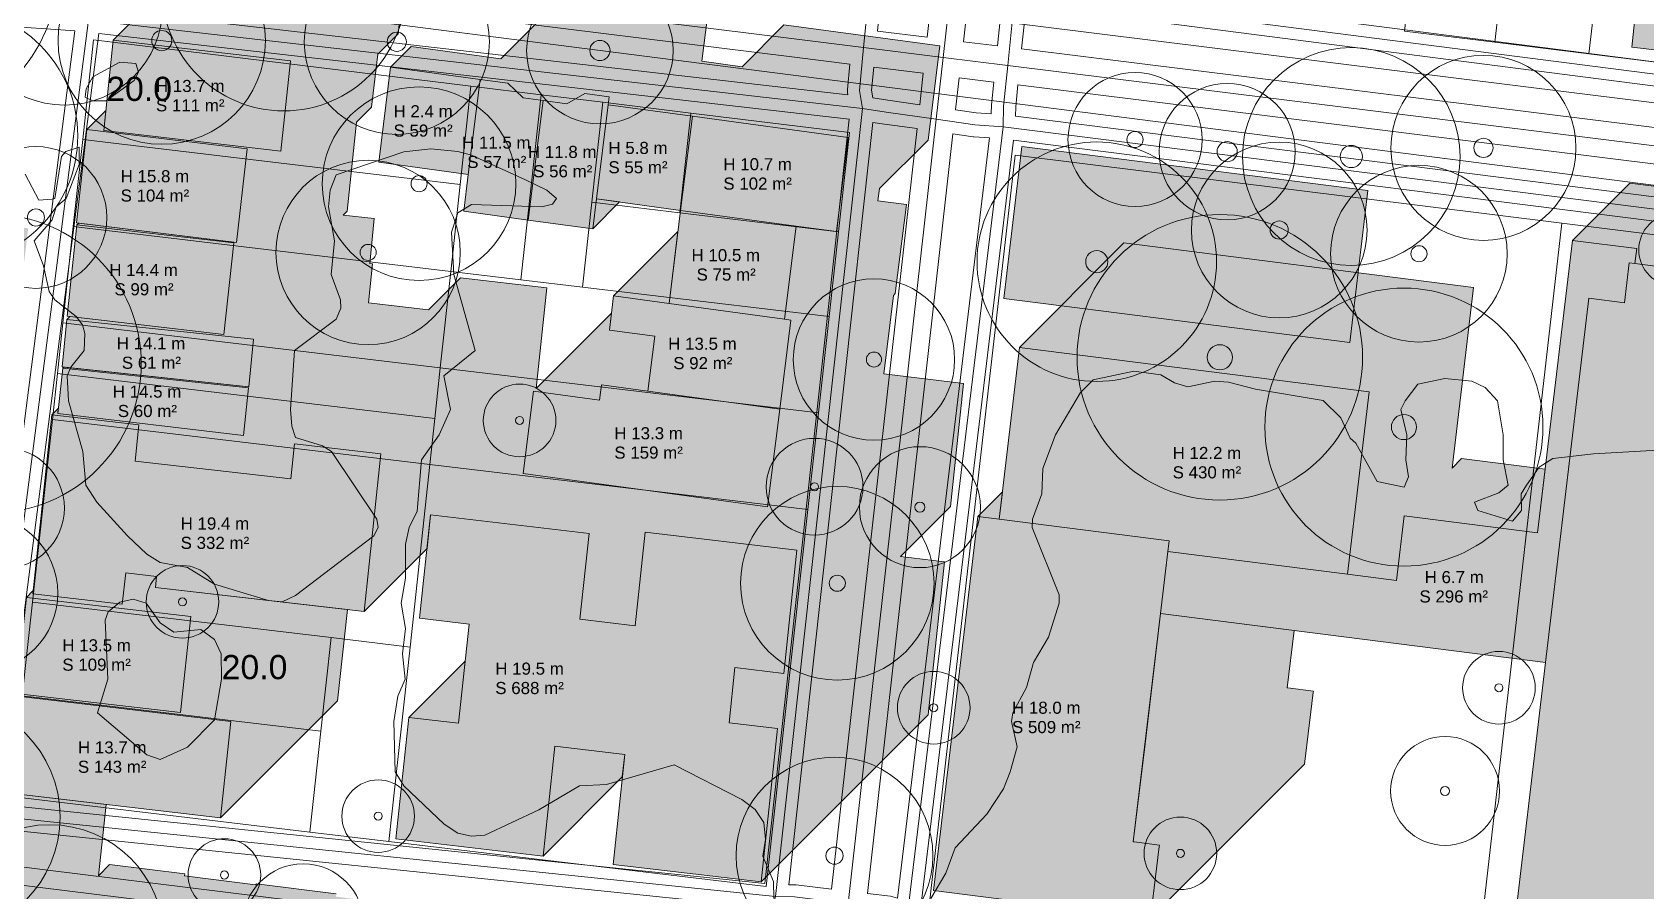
# Model space of a CAD drawing. Header units: metres. Extents: x -8 to 1190, y -11 to 1223.
# Drawn here: x 185.5 to 318.9, y 550.3 to 621.3 of the extents above; entities that cross this region are included whole.
import ezdxf

# ---------------------------------------------------------------- set-up
doc = ezdxf.new("R2010")
doc.units = ezdxf.units.M
doc.header["$MEASUREMENT"] = 0
for name, color, linetype, lineweight, true_color in [('TPX_BUILDING_AREAS_TEXT', 7, 'CONTINUOUS', 0, 0x000000), ('TPX_BUILDING_HEIGHTS_TEXT', 7, 'CONTINUOUS', 0, 0x000000), ('TPX_BUILDINGS', 7, 'CONTINUOUS', 0, 0x000000), ('TPX_BUILDINGS_HATCH', 7, 'CONTINUOUS', 0, 0xf0f0f0), ('TPX_BUILDINGS_SHADOWS_HATCH', 7, 'CONTINUOUS', 0, 0x000000), ('TPX_BUILDINGS_SHADOWS_OUTLINES', 7, 'CONTINUOUS', 0, 0x000000), ('TPX_CADASTRES', 7, 'CONTINUOUS', 0, 0x646464), ('TPX_CONTOUR_LINES_5M', 7, 'CONTINUOUS', 0, 0x969696), ('TPX_CONTOUR_LINES_5M_TEXT', 7, 'CONTINUOUS', 0, 0x000000), ('TPX_RAILWAYS_AXES', 7, 'CONTINUOUS', 0, 0x464646), ('TPX_ROADS_AXES', 7, 'CONTINUOUS', 0, 0x323232), ('TPX_ROADS_CONTOURS', 7, 'CONTINUOUS', 0, 0x646464), ('TPX_VEGETATION_GREEN_SPACES', 7, 'CONTINUOUS', 0, 0x58ba48), ('TPX_VEGETATION_GREEN_SPACES_HATCH', 7, 'CONTINUOUS', 0, 0x58ba48), ('TPX_VEGETATION_TREES_INDIVIDUAL', 7, 'CONTINUOUS', 0, 0x136734)]:
    doc.layers.add(name, color=color, linetype=linetype, lineweight=lineweight, true_color=true_color)
doc.styles.add('TPX_TEXTE', font='arial.ttf')

# ---------------------------------------------------------------- blocks, each defined once
blk = doc.blocks.new('TREETR009_CR099')
at = {"layer": 'TPX_VEGETATION_TREES_INDIVIDUAL'}
for radius in [9.9, 0.917]:
    blk.add_circle((0, 0, 0.04), radius, dxfattribs=at)
blk = doc.blocks.new('TREETR008_CR056')
at = {"layer": 'TPX_VEGETATION_TREES_INDIVIDUAL'}
for radius in [5.63, 0.833]:
    blk.add_circle((0, 0, 0.04), radius, dxfattribs=at)
blk = doc.blocks.new('TREETR003_CR030')
at = {"layer": 'TPX_VEGETATION_TREES_INDIVIDUAL'}
for radius in [3, 0.333]:
    blk.add_circle((0, 0, 0.04), radius, dxfattribs=at)
blk = doc.blocks.new('TREETR007_CR055')
at = {"layer": 'TPX_VEGETATION_TREES_INDIVIDUAL'}
for radius in [5.54, 0.667]:
    blk.add_circle((0, 0, 0.04), radius, dxfattribs=at)
blk = doc.blocks.new('TREETR005_CR065')
at = {"layer": 'TPX_VEGETATION_TREES_INDIVIDUAL'}
for radius in [6.5, 0.542]:
    blk.add_circle((0, 0, 0.04), radius, dxfattribs=at)
blk = doc.blocks.new('TREETR007_CR073')
at = {"layer": 'TPX_VEGETATION_TREES_INDIVIDUAL'}
for radius in [7.3, 0.667]:
    blk.add_circle((0, 0, 0.04), radius, dxfattribs=at)
blk = doc.blocks.new('TREETR008_CR073')
at = {"layer": 'TPX_VEGETATION_TREES_INDIVIDUAL'}
for radius in [7.26, 0.75]:
    blk.add_circle((0, 0, 0.04), radius, dxfattribs=at)
blk = doc.blocks.new('TREETR009_CR081')
at = {"layer": 'TPX_VEGETATION_TREES_INDIVIDUAL'}
for radius in [8.11, 0.917]:
    blk.add_circle((0, 0, 0.04), radius, dxfattribs=at)
blk = doc.blocks.new('TREETR007_CR076')
at = {"layer": 'TPX_VEGETATION_TREES_INDIVIDUAL'}
for radius in [7.62, 0.667]:
    blk.add_circle((0, 0, 0.04), radius, dxfattribs=at)
blk = doc.blocks.new('TREETR007_CR081')
at = {"layer": 'TPX_VEGETATION_TREES_INDIVIDUAL'}
for radius in [8.14, 0.708]:
    blk.add_circle((0, 0, 0.04), radius, dxfattribs=at)
blk = doc.blocks.new('TREETR004_CR045')
at = {"layer": 'TPX_VEGETATION_TREES_INDIVIDUAL'}
for radius in [4.5, 0.375]:
    blk.add_circle((0, 0, 0.04), radius, dxfattribs=at)
blk = doc.blocks.new('TREETR008_CR086')
at = {"layer": 'TPX_VEGETATION_TREES_INDIVIDUAL'}
for radius in [8.57, 0.833]:
    blk.add_circle((0, 0, 0.04), radius, dxfattribs=at)
blk = doc.blocks.new('TREETR008_CR094')
at = {"layer": 'TPX_VEGETATION_TREES_INDIVIDUAL'}
for radius in [9.44, 0.833]:
    blk.add_circle((0, 0, 0.04), radius, dxfattribs=at)
blk = doc.blocks.new('TREETR008_CR077')
at = {"layer": 'TPX_VEGETATION_TREES_INDIVIDUAL'}
for radius in [7.65, 0.792]:
    blk.add_circle((0, 0, 0.04), radius, dxfattribs=at)
blk = doc.blocks.new('TREETR003_CR040')
at = {"layer": 'TPX_VEGETATION_TREES_INDIVIDUAL'}
for radius in [4, 0.333]:
    blk.add_circle((0, 0, 0.04), radius, dxfattribs=at)
blk = doc.blocks.new('TREETR007_CR059')
at = {"layer": 'TPX_VEGETATION_TREES_INDIVIDUAL'}
for radius in [5.86, 0.708]:
    blk.add_circle((0, 0, 0.04), radius, dxfattribs=at)
blk = doc.blocks.new('TREETR009_CR097')
at = {"layer": 'TPX_VEGETATION_TREES_INDIVIDUAL'}
for radius in [9.72, 0.875]:
    blk.add_circle((0, 0, 0.04), radius, dxfattribs=at)
blk = doc.blocks.new('TREETR006_CR067')
at = {"layer": 'TPX_VEGETATION_TREES_INDIVIDUAL'}
for radius in [6.67, 0.625]:
    blk.add_circle((0, 0, 0.04), radius, dxfattribs=at)
blk = doc.blocks.new('TREETR010_CR120')
at = {"layer": 'TPX_VEGETATION_TREES_INDIVIDUAL'}
for radius in [12, 1]:
    blk.add_circle((0, 0, 0.04), radius, dxfattribs=at)
blk = doc.blocks.new('TREETR010_CR106')
at = {"layer": 'TPX_VEGETATION_TREES_INDIVIDUAL'}
for radius in [10.6, 1]:
    blk.add_circle((0, 0, 0.04), radius, dxfattribs=at)
blk = doc.blocks.new('TREETR010_CR115')
at = {"layer": 'TPX_VEGETATION_TREES_INDIVIDUAL'}
for radius in [11.49, 1.04]:
    blk.add_circle((0, 0, 0.04), radius, dxfattribs=at)
blk = doc.blocks.new('TREETR007_CR080')
at = {"layer": 'TPX_VEGETATION_TREES_INDIVIDUAL'}
for radius in [8, 0.667]:
    blk.add_circle((0, 0, 0.04), radius, dxfattribs=at)
blk = doc.blocks.new('TREETR004_CR050')
at = {"layer": 'TPX_VEGETATION_TREES_INDIVIDUAL'}
for radius in [5, 0.417]:
    blk.add_circle((0, 0, 0.04), radius, dxfattribs=at)
blk = doc.blocks.new('TREETR008_CR061')
at = {"layer": 'TPX_VEGETATION_TREES_INDIVIDUAL'}
for radius in [6.06, 0.833]:
    blk.add_circle((0, 0, 0.04), radius, dxfattribs=at)
blk = doc.blocks.new('TREETR010_CR101')
at = {"layer": 'TPX_VEGETATION_TREES_INDIVIDUAL'}
for radius in [10.06, 1]:
    blk.add_circle((0, 0, 0.04), radius, dxfattribs=at)
blk = doc.blocks.new('TREETR010_CR123')
at = {"layer": 'TPX_VEGETATION_TREES_INDIVIDUAL'}
for radius in [12.33, 1.04]:
    blk.add_circle((0, 0, 0.04), radius, dxfattribs=at)
blk = doc.blocks.new('TREETR010_CR118')
at = {"layer": 'TPX_VEGETATION_TREES_INDIVIDUAL'}
for radius in [11.8, 1.04]:
    blk.add_circle((0, 0, 0.04), radius, dxfattribs=at)
blk = doc.blocks.new('TREETR009_CR090')
at = {"layer": 'TPX_VEGETATION_TREES_INDIVIDUAL'}
for radius in [9, 0.917]:
    blk.add_circle((0, 0, 0.04), radius, dxfattribs=at)

msp = doc.modelspace()

# ---------------------------------------------------------------- hatches: boundary and pattern name
at = {"layer": 'TPX_BUILDINGS_HATCH'}
for points in [[(321.87, 659.2), (317.75, 620.06), (338.08, 617.7), (342.2, 656.79), (343.36, 656.65), (344.05, 662.99), (336.22, 663.92), (335.69, 664.32), (334.54, 664.97), (333.28, 665.38), (331.98, 665.53), (330.67, 665.43), (330.03, 665.28), (328.81, 664.8), (320.85, 665.75), (320.16, 659.41), (321.87, 659.2)], [(192.22, 620.64), (191.44, 613.17), (206.08, 611.48), (206.88, 618.95), (192.22, 620.64)], [(215.16, 618.41), (214.17, 610.55), (221.58, 609.53), (222.56, 617.4), (215.16, 618.41)], [(221.58, 609.53), (221.2, 606.5), (226.54, 605.76), (227.77, 615.65), (226.12, 615.87), (224.86, 617.1), (222.56, 617.4), (221.58, 609.53)], [(227.77, 615.65), (226.54, 605.76), (231.86, 605.04), (232.17, 607.53), (233.14, 615.31), (233.23, 615.95), (231.22, 616.23), (229.73, 615.39), (227.77, 615.65)], [(233.14, 615.31), (232.17, 607.53), (239.13, 606.57), (240.1, 614.35), (233.14, 615.31)], [(240.1, 614.35), (239.13, 606.57), (248.67, 605.28), (252.01, 604.82), (252.98, 612.6), (240.1, 614.35)], [(190.05, 613.27), (189.18, 605.55), (202.41, 603.93), (203.3, 611.65), (190.05, 613.27)], [(239.13, 606.57), (238.17, 598.88), (247.72, 597.57), (248.67, 605.28), (239.13, 606.57)], [(189.22, 605.37), (188.42, 597.82), (201.38, 596.32), (202.19, 603.88), (189.22, 605.37)], [(279.4, 578.38), (278.79, 573.24), (310.61, 569.19), (314.2, 599.31), (317.16, 598.94), (317.55, 602.23), (318.01, 602.18), (318.16, 603.41), (312.85, 604.09), (309.97, 579.91), (298.94, 581.31), (298.31, 575.97), (294.26, 576.49), (279.4, 578.38)], [(310.61, 569.19), (307.66, 544.29), (319.98, 542.72), (332.31, 541.15), (335.72, 569.87), (334.18, 571.48), (335.19, 579.97), (334.17, 580.1), (336.51, 599.82), (329.47, 600.72), (329.62, 601.95), (324.73, 602.57), (324.59, 601.34), (318.01, 602.18), (317.55, 602.23), (317.16, 598.94), (314.2, 599.31), (310.61, 569.19)], [(233.59, 599.5), (233.24, 596.68), (236.99, 596.17), (236.42, 591.63), (247.33, 590.15), (248.24, 597.5), (247.72, 597.57), (238.17, 598.88), (233.59, 599.5)], [(188.39, 597.56), (188, 593.63), (203.44, 591.99), (203.83, 595.93), (188.39, 597.56)], [(267.15, 595.25), (265.46, 581.04), (279.51, 579.26), (279.4, 578.38), (294.26, 576.49), (296.05, 591.57), (267.15, 595.25)], [(188.06, 593.54), (187.64, 589.78), (202.99, 587.96), (203.42, 591.9), (188.06, 593.54)], [(226.96, 591.63), (226.11, 584.82), (246.32, 582.08), (247.33, 590.15), (236.42, 591.63), (232.58, 592.15), (232.42, 590.88), (226.96, 591.63)], [(187.15, 589.66), (185.59, 574.88), (192.98, 574.03), (193.26, 576.6), (195.81, 576.31), (195.71, 575.39), (212.97, 573.42), (214.35, 586.45), (207.21, 587.27), (206.91, 584.37), (194.03, 585.85), (194.35, 588.84), (187.15, 589.66)], [(216.67, 564.65), (215.6, 554.63), (227.76, 553.19), (228.73, 562.27), (234.51, 561.59), (233.54, 552.5), (245.8, 551.07), (247.15, 563.75), (243.14, 564.21), (243.62, 568.78), (247.65, 568.3), (248.73, 578.48), (236.2, 579.96), (235.38, 572.22), (230.8, 572.77), (231.56, 579.86), (218.46, 581.4), (217.55, 572.85), (221.66, 572.37), (220.78, 564.17), (216.67, 564.65)], [(263.7, 581.27), (260.03, 550.36), (277.98, 548.07), (278.69, 553.98), (278.7, 554.11), (276.61, 554.37), (276.55, 554.37), (278.79, 573.24), (279.4, 578.38), (279.51, 579.26), (265.46, 581.04), (263.7, 581.27)], [(185.05, 574.58), (184.19, 566.63), (197.79, 565.06), (198.64, 573.01), (185.05, 574.58)], [(184.34, 566.41), (183.47, 558.43), (201.09, 556.35), (201.96, 564.33), (184.34, 566.41)]]:
    msp.add_hatch(color=256, dxfattribs=at).paths.add_polyline_path(points)
at = {"layer": 'TPX_BUILDINGS_SHADOWS_HATCH'}
h = msp.add_hatch(color=256, dxfattribs=at)
h.paths.add_polyline_path([(314.63, 689.8), (306.22, 681.39), (313.74, 680.39), (314.08, 683.23), (321.54, 682.25), (318.25, 654.85), (321.79, 658.38), (321.87, 659.2), (320.16, 659.41), (320.85, 665.75), (328.81, 664.8), (330.03, 665.28), (330.67, 665.43), (331.98, 665.53), (333.28, 665.38), (334.54, 664.97), (335.69, 664.32), (336.22, 663.92), (344.05, 662.99), (343.36, 656.65), (342.2, 656.79), (338.08, 617.7), (342.36, 621.97), (343.46, 633.69), (350.17, 633), (356.09, 632.38), (356.45, 635.93), (362.33, 635.31), (361.63, 627.76), (368.19, 627.07), (366.94, 613.57), (368.05, 614.68), (369.78, 629.58), (376.28, 628.76), (375.14, 618.99), (379, 618.5), (379.73, 624.79), (380.44, 630.87), (381.16, 637.13), (381.6, 640.91), (381.17, 640.96), (374.51, 634.3), (371.12, 634.65), (371.38, 637.52), (372.08, 645.07), (366.21, 645.69), (362.82, 642.3), (359.79, 642.61), (358.02, 640.85), (354.17, 641.24), (355.35, 652.47), (350.63, 653), (344.8, 653.65), (347.46, 679.25), (353.29, 678.59), (359.24, 677.92), (356.58, 652.33), (356.97, 652.72), (357.04, 653.35), (363.62, 652.57), (363.12, 647.97), (362.89, 645.82), (365.29, 648.23), (365.52, 650.37), (366.02, 654.97), (359.94, 655.69), (367.49, 663.24), (368.23, 669.76), (366.5, 669.99), (365.67, 662.65), (361, 663.24), (361.6, 668.54), (358.73, 668.9), (359.65, 677.03), (367.19, 676.08), (378.32, 674.7), (375.25, 647.76), (378.77, 651.28), (378.78, 651.38), (392.41, 649.68), (393.47, 658.82), (387.03, 659.63), (381.77, 654.36), (382.43, 660.2), (380.5, 660.45), (382.08, 674.16), (401.08, 671.79), (398.42, 648.93), (397.55, 641.38), (397.98, 641.32), (397.26, 635.13), (397.48, 635.1), (396.75, 628.83), (396, 622.3), (395.32, 616.46), (394.57, 610.07), (378.26, 612.11), (374.4, 612.59), (371.67, 612.93), (364.8, 606.06), (361.26, 606.49), (360.98, 606.21), (356.11, 606.79), (356.24, 607.88), (349.47, 608.71), (350.02, 613.33), (342.97, 614.22), (343.12, 615.45), (338.24, 616.07), (337.13, 614.96), (331.51, 615.68), (331.05, 615.74), (328.09, 612.77), (327.7, 612.82), (322.87, 607.99), (322.89, 608.15), (317.58, 608.83), (312.85, 604.09), (318.16, 603.41), (318.01, 602.18), (324.59, 601.34), (324.73, 602.57), (329.62, 601.95), (329.47, 600.72), (336.51, 599.82), (334.17, 580.1), (335.19, 579.97), (334.18, 571.48), (335.72, 569.87), (332.31, 541.15), (345.82, 554.65), (349.22, 583.37), (347.69, 584.99), (347.69, 585.02), (344.66, 585.39), (344.43, 583.24), (336.97, 584.15), (338.6, 598.61), (346.05, 597.7), (351.79, 597.01), (357.73, 596.29), (358.08, 599.34), (372.4, 597.59), (378.12, 596.91), (391.61, 595.26), (388.58, 568.35), (388.14, 564.45), (387.33, 557.27), (386.62, 550.96), (384.67, 533.72), (395.42, 544.47), (397.36, 561.71), (397.72, 562.06), (398.43, 568.37), (399.24, 575.55), (396.15, 575.92), (417.28, 597.06), (418.06, 603.9), (416.62, 604.09), (416.64, 604.24), (416.77, 605.36), (416.35, 605.42), (416.6, 607.51), (417.24, 607.43), (417.58, 610.27), (417.61, 610.58), (429.66, 609.05), (429.26, 605.56), (430, 605.47), (429.83, 603.94), (429.28, 604.01), (429.1, 602.5), (431.08, 602.25), (431.98, 602.13), (431.65, 599.27), (430.78, 599.38), (429.97, 599.48), (429.39, 594.53), (430.26, 594.42), (431.16, 594.31), (430.81, 591.32), (429.96, 591.43), (427.55, 591.74), (427.4, 590.49), (428.39, 590.35), (428.19, 588.62), (427.49, 588.71), (427.1, 585.4), (431.2, 589.5), (431.48, 591.92), (432.29, 592.72), (432.3, 592.81), (434.84, 595.35), (435.19, 598.34), (434.3, 598.45), (433.42, 598.56), (433.71, 601.01), (433.78, 601.08), (433.82, 601.43), (435.75, 603.37), (436.09, 606.23), (435.18, 606.35), (433.2, 606.6), (433.27, 606.67), (433.37, 607.49), (434, 608.12), (434.17, 609.64), (433.43, 609.73), (433.83, 613.22), (421.78, 614.75), (418.96, 611.93), (419.64, 618.01), (418.26, 618.18), (418.57, 620.87), (418.02, 620.94), (418.27, 623.14), (418.81, 623.07), (418.93, 624.14), (406.83, 625.62), (406.04, 624.82), (406.35, 627.49), (407.08, 633.79), (407.78, 639.86), (407.92, 640), (408.65, 646.27), (408.37, 646.31), (409.08, 652.43), (408.53, 652.5), (409.38, 659.89), (409.2, 659.91), (411.83, 682.54), (392.83, 684.91), (384.27, 676.34), (384.82, 681.2), (375.06, 682.41), (375.25, 684.14), (370.66, 684.72), (371.19, 689.87), (365.62, 690.49), (365.67, 690.96), (359.84, 691.62), (352.88, 684.67), (353.11, 686.62), (352.52, 687.32), (352.04, 687.38), (352.18, 688.59), (334.19, 690.85), (330.82, 687.48), (331.37, 692.08), (323.91, 693.06), (319.95, 689.1), (314.63, 689.8)])
h.paths.add_polyline_path([(323.9, 677.65), (324.19, 680.22), (325.22, 680.83), (325.36, 682.01), (343.34, 679.75), (343.2, 678.54), (343.68, 678.48), (344.27, 677.78), (343.91, 674.67), (343.04, 674.2), (342.28, 674.3), (341.39, 666.54), (324.43, 668.67), (325.28, 676.11), (324.75, 676.17), (323.9, 677.65)], flags=16)
h = msp.add_hatch(color=256, dxfattribs=at)
h.paths.add_polyline_path([(79.32, 575.18), (62.56, 558.43), (91.88, 554.83), (89.66, 531.19), (85.48, 492.99), (101.99, 509.51), (102.67, 514.84), (121.86, 512.22), (121.45, 509.01), (117.36, 509.57), (116.79, 505.06), (101.85, 507.1), (101.6, 506.85), (126.4, 503.54), (125.74, 498.23), (116.37, 499.48), (116.12, 497.51), (100.93, 499.54), (100.58, 499.19), (123.4, 496.35), (122.98, 492.71), (135.71, 505.44), (136.07, 508.56), (138.05, 510.53), (138.71, 515.84), (129.51, 517.07), (132.84, 520.4), (133.24, 523.61), (123.97, 524.87), (124.13, 526.32), (116.81, 527.21), (117.56, 534.1), (105.76, 535.53), (107.62, 552.51), (167.84, 545.22), (164.48, 514.7), (164.99, 514.64), (163.69, 502.79), (153.47, 504.03), (150.08, 500.64), (145.6, 501.25), (145.83, 503.06), (144.26, 503.27), (144.19, 503.57), (143.88, 504.09), (143.37, 504.42), (143.08, 504.49), (142.48, 504.43), (141.97, 504.12), (141.47, 503.63), (140.81, 503.73), (133.39, 496.3), (134.21, 496.19), (134.54, 496.7), (135.05, 497.01), (135.65, 497.07), (135.94, 497), (136.45, 496.67), (136.77, 496.14), (136.83, 495.85), (138.41, 495.63), (138.18, 493.83), (144.24, 493), (147.01, 492.62), (146.16, 485.77), (147.9, 487.51), (148.2, 490.27), (148.74, 490.21), (149.25, 495), (149.84, 500.4), (162.19, 498.93), (161.61, 493.53), (161.09, 488.74), (160.47, 483.01), (171.5, 494.04), (172.12, 499.77), (172.19, 499.84), (172.71, 504.63), (172.85, 504.77), (173.43, 510.17), (171.32, 510.42), (174.86, 513.96), (176.16, 525.81), (175.65, 525.87), (182.97, 533.19), (181.97, 533.31), (183.16, 543.73), (189.37, 542.95), (195.37, 542.2), (201.97, 541.38), (207.92, 540.63), (213.69, 539.91), (213.56, 538.76), (214.07, 538.71), (215.11, 539.7), (217.15, 539.44), (217.83, 538.1), (219.87, 537.84), (219.98, 538.85), (222.83, 538.49), (223.81, 537.5), (225.87, 537.24), (227.82, 537), (229.24, 537.69), (231.8, 537.38), (234.8, 537), (235.84, 535.99), (238.09, 535.72), (239.72, 535.51), (241.23, 536.19), (244.01, 535.85), (243.91, 534.98), (242.86, 526), (251, 534.14), (252.04, 543.12), (252.14, 543.98), (249.36, 544.32), (247.85, 543.65), (246.23, 543.85), (245.8, 543.43), (243.55, 543.7), (242.5, 544.71), (239.5, 545.08), (239.43, 545.01), (236.88, 545.33), (235.46, 544.64), (233.75, 544.85), (233.79, 545.16), (231.73, 545.41), (230.75, 546.41), (227.9, 546.77), (227.7, 546.57), (226.45, 546.72), (225.77, 548.07), (223.74, 548.33), (222.69, 547.33), (222.19, 547.39), (222.12, 547.32), (222.24, 548.46), (216.48, 549.19), (216.41, 549.11), (210.64, 549.84), (210.67, 550.07), (204.06, 550.9), (203.99, 550.83), (198.12, 551.56), (198.14, 551.72), (191.93, 552.5), (191, 551.57), (191.65, 557.46), (183.47, 558.43), (184.34, 566.41), (201.96, 564.33), (201.09, 556.35), (210.78, 566.04), (211.6, 573.58), (195.71, 575.39), (195.81, 576.31), (193.26, 576.6), (192.98, 574.03), (185.59, 574.88), (185.62, 575.15), (185.05, 574.58), (198.64, 573.01), (197.79, 565.06), (184.19, 566.63), (184.71, 571.47), (179.61, 572.09), (179.85, 572.34), (180.79, 580.2), (181.5, 580.91), (183.37, 596.61), (184.29, 597.53), (185.2, 605.09), (182.99, 605.38), (183.55, 610.02), (184.46, 617.62), (183.84, 617.7), (184.71, 624.94), (183.91, 625.05), (184.54, 625.69), (185.42, 633.05), (172.89, 634.69), (161.93, 623.73), (174.46, 622.09), (173.58, 614.73), (174.38, 614.62), (173.43, 606.63), (172.52, 598.99), (171.63, 591.52), (170.72, 583.95), (168.84, 568.25), (167.9, 560.39), (139.16, 564.15), (140.1, 572.01), (155.59, 569.99), (157.18, 583.29), (154.5, 583.64), (156.64, 585.79), (153.22, 586.23), (154.14, 593.8), (153.35, 593.91), (152.33, 595.63), (152.58, 597.79), (153.56, 599.03), (155.06, 598.83), (155.34, 601.23), (159.18, 600.73), (160.09, 608.34), (161.1, 616.8), (152.17, 617.7), (156.46, 621.99), (157.37, 629.56), (154.94, 629.87), (155.94, 638.94), (129.03, 642.2), (116.16, 629.33), (143.07, 626.07), (141.38, 610.78), (139.26, 611.04), (137.59, 595.84), (129.34, 596.84), (129.77, 600.74), (121.49, 601.74), (121.08, 597.98), (114.94, 598.72), (113.15, 596.92), (119.89, 596.24), (120.76, 597.08), (122.61, 596.9), (123.62, 595.56), (126.96, 595.22), (128.51, 596.45), (129.84, 596.31), (130.58, 595.01), (136.97, 594.36), (136.73, 591.72), (139.96, 591.39), (139.73, 588.75), (136.5, 589.07), (136.41, 588.15), (136.3, 588.17), (134.9, 572.63), (136.55, 572.46), (135.88, 565.02), (121.58, 566.47), (117.63, 562.52), (108.28, 563.65), (107.85, 563.22), (108.64, 571.59), (79.32, 575.18)])
h.paths.add_polyline_path([(103.62, 514.87), (104.4, 521.81), (117.98, 520.17), (117.2, 513.23), (103.62, 514.87)], flags=16)
h.paths.add_polyline_path([(144.93, 618.21), (145.83, 625.79), (152.7, 624.89), (151.79, 617.32), (144.93, 618.21)], flags=16)
for points in [[(187.69, 590.21), (187.15, 589.66), (194.35, 588.84), (194.03, 585.85), (206.91, 584.37), (207.21, 587.27), (214.35, 586.45), (212.97, 573.42), (218.17, 578.61), (218.46, 581.4), (231.56, 579.86), (230.8, 572.77), (235.38, 572.22), (236.2, 579.96), (248.73, 578.48), (247.65, 568.3), (243.62, 568.78), (243.14, 564.21), (247.15, 563.75), (245.8, 551.07), (259.58, 564.86), (260.94, 577.53), (257.3, 577.96), (261.44, 582.09), (262.52, 592.27), (255.92, 593.05), (256.73, 599.55), (256.87, 599.7), (257.79, 607.05), (255.44, 607.37), (255.56, 608.37), (259.58, 612.39), (260.55, 620.17), (247.67, 621.92), (244.21, 618.45), (240.89, 618.91), (241.48, 623.65), (241.57, 624.29), (239.57, 624.57), (238.08, 623.73), (236.11, 624), (235.9, 623.78), (234.26, 624.01), (233, 625.23), (230.69, 625.54), (224.26, 619.1), (216.86, 620.11), (215.16, 618.41), (222.56, 617.4), (224.86, 617.1), (226.12, 615.87), (227.77, 615.65), (229.73, 615.39), (231.22, 616.23), (233.23, 615.95), (233.14, 615.31), (240.1, 614.35), (252.98, 612.6), (252.01, 604.82), (248.67, 605.28), (247.72, 597.57), (248.24, 597.5), (247.33, 590.15), (246.32, 582.08), (226.11, 584.82), (226.96, 591.63), (232.42, 590.88), (232.58, 592.15), (236.42, 591.63), (236.99, 596.17), (233.24, 596.68), (233.42, 598.09), (227.19, 591.86), (228.07, 600.17), (220.93, 600.99), (218.29, 598.35), (213.32, 598.92), (213.67, 602.15), (213.43, 602.18), (213.8, 605.9), (211.23, 606.17), (211.57, 606.51), (212.35, 613.86), (213.59, 615.1), (214.09, 619.49), (215.77, 621.17), (216.57, 628.64), (201.91, 630.33), (192.22, 620.64), (206.88, 618.95), (206.08, 611.48), (191.44, 613.17), (191.61, 614.83), (190.05, 613.27), (203.3, 611.65), (202.41, 603.93), (189.38, 605.53), (189.22, 605.37), (202.19, 603.88), (201.38, 596.32), (188.63, 597.8), (188.39, 597.56), (203.83, 595.93), (203.44, 591.99), (188.14, 593.62), (188.06, 593.54), (203.42, 591.9), (202.99, 587.96), (187.64, 589.78), (187.69, 590.21)], [(232.17, 607.53), (231.86, 605.04), (234.09, 607.27), (232.17, 607.53)], [(238.91, 604.82), (233.59, 599.5), (238.17, 598.88), (238.91, 604.82)], [(275.77, 603.88), (267.15, 595.25), (296.05, 591.57), (294.26, 576.49), (298.31, 575.97), (298.94, 581.31), (309.97, 579.91), (310.6, 585.17), (303.68, 586.05), (302.9, 585.27), (304.68, 600.2), (275.77, 603.88)], [(265.73, 583.3), (263.7, 581.27), (265.46, 581.04), (265.73, 583.3)], [(277.52, 562.48), (276.55, 554.37), (276.61, 554.37), (278.7, 554.11), (278.69, 553.98), (277.98, 548.07), (290.71, 560.8), (291.42, 566.71), (291.43, 566.84), (289.33, 567.1), (289.28, 567.1), (289.84, 571.84), (278.79, 573.24), (277.52, 562.48)], [(221.33, 569.31), (216.67, 564.65), (220.78, 564.17), (221.33, 569.31)], [(228.73, 562.27), (227.76, 553.19), (234.31, 559.74), (234.51, 561.59), (228.73, 562.27)]]:
    msp.add_hatch(color=256, dxfattribs=at).paths.add_polyline_path(points)
at = {"layer": 'TPX_VEGETATION_GREEN_SPACES_HATCH'}
msp.add_hatch(color=256, dxfattribs=at).paths.add_polyline_path([(267.33, 611.85), (265.85, 599.3), (294.45, 595.66), (295.94, 608.21), (267.33, 611.85)])

# ---------------------------------------------------------------- linework, layer by layer
at = {"layer": 'TPX_BUILDINGS', "elevation": 0.04}
for points in [[(321.87, 659.2), (317.75, 620.06), (338.08, 617.7), (342.2, 656.79), (343.36, 656.65), (344.05, 662.99), (336.22, 663.92), (335.69, 664.32), (334.54, 664.97), (333.28, 665.38), (331.98, 665.53), (330.67, 665.43), (330.03, 665.28), (328.81, 664.8), (320.85, 665.75), (320.16, 659.41)], [(192.22, 620.64), (191.44, 613.17), (206.08, 611.48), (206.88, 618.95)], [(215.16, 618.41), (214.17, 610.55), (221.58, 609.53), (222.56, 617.4)], [(221.58, 609.53), (221.2, 606.5), (226.54, 605.76), (227.77, 615.65), (226.12, 615.87), (224.86, 617.1), (222.56, 617.4)], [(227.77, 615.65), (226.54, 605.76), (231.86, 605.04), (232.17, 607.53), (233.14, 615.31), (233.23, 615.95), (231.22, 616.23), (229.73, 615.39)], [(233.14, 615.31), (232.17, 607.53), (239.13, 606.57), (240.1, 614.35)], [(240.1, 614.35), (239.13, 606.57), (248.67, 605.28), (252.01, 604.82), (252.98, 612.6)], [(190.05, 613.27), (189.18, 605.55), (202.41, 603.93), (203.3, 611.65)], [(239.13, 606.57), (238.17, 598.88), (247.72, 597.57), (248.67, 605.28)], [(189.22, 605.37), (188.42, 597.82), (201.38, 596.32), (202.19, 603.88)], [(279.4, 578.38), (278.79, 573.24), (310.61, 569.19), (314.2, 599.31), (317.16, 598.94), (317.55, 602.23), (318.01, 602.18), (318.16, 603.41), (312.85, 604.09), (309.97, 579.91), (298.94, 581.31), (298.31, 575.97), (294.26, 576.49)], [(310.61, 569.19), (307.66, 544.29), (319.98, 542.72), (332.31, 541.15), (335.72, 569.87), (334.18, 571.48), (335.19, 579.97), (334.17, 580.1), (336.51, 599.82), (329.47, 600.72), (329.62, 601.95), (324.73, 602.57), (324.59, 601.34), (318.01, 602.18), (317.55, 602.23), (317.16, 598.94), (314.2, 599.31)], [(233.59, 599.5), (233.24, 596.68), (236.99, 596.17), (236.42, 591.63), (247.33, 590.15), (248.24, 597.5), (247.72, 597.57), (238.17, 598.88)], [(188.39, 597.56), (188, 593.63), (203.44, 591.99), (203.83, 595.93)], [(267.15, 595.25), (265.46, 581.04), (279.51, 579.26), (279.4, 578.38), (294.26, 576.49), (296.05, 591.57)], [(188.06, 593.54), (187.64, 589.78), (202.99, 587.96), (203.42, 591.9)], [(226.96, 591.63), (226.11, 584.82), (246.32, 582.08), (247.33, 590.15), (236.42, 591.63), (232.58, 592.15), (232.42, 590.88)], [(187.15, 589.66), (185.59, 574.88), (192.98, 574.03), (193.26, 576.6), (195.81, 576.31), (195.71, 575.39), (212.97, 573.42), (214.35, 586.45), (207.21, 587.27), (206.91, 584.37), (194.03, 585.85), (194.35, 588.84)], [(216.67, 564.65), (215.6, 554.63), (227.76, 553.19), (228.73, 562.27), (234.51, 561.59), (233.54, 552.5), (245.8, 551.07), (247.15, 563.75), (243.14, 564.21), (243.62, 568.78), (247.65, 568.3), (248.73, 578.48), (236.2, 579.96), (235.38, 572.22), (230.8, 572.77), (231.56, 579.86), (218.46, 581.4), (217.55, 572.85), (221.66, 572.37), (220.78, 564.17)], [(263.7, 581.27), (260.03, 550.36), (277.98, 548.07), (278.69, 553.98), (278.7, 554.11), (276.61, 554.37), (276.55, 554.37), (278.79, 573.24), (279.4, 578.38), (279.51, 579.26), (265.46, 581.04)], [(185.05, 574.58), (184.19, 566.63), (197.79, 565.06), (198.64, 573.01)], [(184.34, 566.41), (183.47, 558.43), (201.09, 556.35), (201.96, 564.33)]]:
    msp.add_lwpolyline(points, close=True, dxfattribs=at)
at = {"layer": 'TPX_BUILDINGS_SHADOWS_OUTLINES', "elevation": 0.04}
for points in [[(201.91, 630.33), (192.22, 620.64), (206.88, 618.95), (206.08, 611.48), (191.44, 613.17), (191.61, 614.83), (190.05, 613.27), (203.3, 611.65), (202.41, 603.93), (189.38, 605.53), (189.22, 605.37), (202.19, 603.88), (201.38, 596.32), (188.63, 597.8), (188.39, 597.56), (203.83, 595.93), (203.44, 591.99), (188.14, 593.62), (188.06, 593.54), (203.42, 591.9), (202.99, 587.96), (187.64, 589.78), (187.69, 590.21), (187.15, 589.66), (194.35, 588.84), (194.03, 585.85), (206.91, 584.37), (207.21, 587.27), (214.35, 586.45), (212.97, 573.42), (218.17, 578.61), (218.46, 581.4), (231.56, 579.86), (230.8, 572.77), (235.38, 572.22), (236.2, 579.96), (248.73, 578.48), (247.65, 568.3), (243.62, 568.78), (243.14, 564.21), (247.15, 563.75), (245.8, 551.07), (259.58, 564.86), (260.94, 577.53), (257.3, 577.96), (261.44, 582.09), (262.52, 592.27), (255.92, 593.05), (256.73, 599.55), (256.87, 599.7), (257.79, 607.05), (255.44, 607.37), (255.56, 608.37), (259.58, 612.39), (260.55, 620.17), (247.67, 621.92), (244.21, 618.45), (240.89, 618.91), (241.48, 623.65)], [(230.69, 625.54), (224.26, 619.1), (216.86, 620.11), (215.16, 618.41), (222.56, 617.4), (224.86, 617.1), (226.12, 615.87), (227.77, 615.65), (229.73, 615.39), (231.22, 616.23), (233.23, 615.95), (233.14, 615.31), (240.1, 614.35), (252.98, 612.6), (252.01, 604.82), (248.67, 605.28), (247.72, 597.57), (248.24, 597.5), (247.33, 590.15), (246.32, 582.08), (226.11, 584.82), (226.96, 591.63), (232.42, 590.88), (232.58, 592.15), (236.42, 591.63), (236.99, 596.17), (233.24, 596.68), (233.42, 598.09), (227.19, 591.86), (228.07, 600.17), (220.93, 600.99), (218.29, 598.35), (213.32, 598.92), (213.67, 602.15), (213.43, 602.18), (213.8, 605.9), (211.23, 606.17), (211.57, 606.51), (212.35, 613.86), (213.59, 615.1), (214.09, 619.49), (215.77, 621.17), (216.57, 628.64)], [(322.89, 608.15), (317.58, 608.83), (312.85, 604.09), (318.16, 603.41), (318.01, 602.18), (324.59, 601.34)], [(184.34, 566.41), (201.96, 564.33), (201.09, 556.35), (210.78, 566.04), (211.6, 573.58), (195.71, 575.39), (195.81, 576.31), (193.26, 576.6), (192.98, 574.03), (185.59, 574.88), (185.62, 575.15), (185.05, 574.58), (198.64, 573.01), (197.79, 565.06), (184.19, 566.63)], [(210.67, 550.07), (204.06, 550.9), (203.99, 550.83), (198.12, 551.56), (198.14, 551.72), (191.93, 552.5), (191, 551.57), (191.65, 557.46), (183.47, 558.43)]]:
    msp.add_lwpolyline(points, dxfattribs=at)
for points in [[(232.17, 607.53), (231.86, 605.04), (234.09, 607.27)], [(238.91, 604.82), (233.59, 599.5), (238.17, 598.88)], [(275.77, 603.88), (267.15, 595.25), (296.05, 591.57), (294.26, 576.49), (298.31, 575.97), (298.94, 581.31), (309.97, 579.91), (310.6, 585.17), (303.68, 586.05), (302.9, 585.27), (304.68, 600.2)], [(265.73, 583.3), (263.7, 581.27), (265.46, 581.04)], [(277.52, 562.48), (276.55, 554.37), (276.61, 554.37), (278.7, 554.11), (278.69, 553.98), (277.98, 548.07), (290.71, 560.8), (291.42, 566.71), (291.43, 566.84), (289.33, 567.1), (289.28, 567.1), (289.84, 571.84), (278.79, 573.24)], [(221.33, 569.31), (216.67, 564.65), (220.78, 564.17)], [(228.73, 562.27), (227.76, 553.19), (234.31, 559.74), (234.51, 561.59)]]:
    msp.add_lwpolyline(points, close=True, dxfattribs=at)
at = {"layer": 'TPX_CADASTRES', "elevation": 0.02}
for points in [[(317.9, 651.02), (314.21, 619.51), (341.49, 616.14), (341.7, 617.91), (345.18, 647.65), (343.46, 647.87), (347.19, 679.75), (343.97, 680.15), (342.31, 665.99), (323.17, 668.37), (324.82, 682.52), (321.64, 682.92)], [(300.85, 637.48), (298.97, 621.39), (306.42, 620.47), (310.11, 651.99), (302.66, 652.91)], [(310.11, 651.99), (306.42, 620.47), (314.21, 619.51), (317.9, 651.02)], [(190.61, 620.66), (189.71, 612.43), (220.91, 608.71), (221.8, 616.85)], [(220.91, 608.71), (220.13, 601.51), (225.92, 600.82), (227.61, 616.14), (221.8, 616.85)], [(227.61, 616.14), (225.92, 600.82), (231.01, 600.22), (231.79, 607.24), (232.7, 615.51)], [(232.7, 615.51), (231.79, 607.24), (239.07, 606.37), (239.98, 614.62)], [(239.98, 614.62), (239.07, 606.37), (252.18, 604.81), (253.09, 613.02)], [(189.71, 612.43), (188.93, 605.23), (220.13, 601.51), (220.91, 608.71)], [(266.77, 611.15), (259.7, 549.33), (304.88, 543.59), (311.97, 605.51)], [(231.79, 607.24), (231.01, 600.22), (251.41, 597.79), (252.18, 604.81), (239.07, 606.37)], [(311.97, 605.51), (304.88, 543.59), (339.84, 539.15), (343.38, 570.13), (342.55, 570.24), (333.1, 571.41), (336.65, 602.43)], [(188.93, 605.23), (188.07, 597.27), (219.26, 593.55), (220.13, 601.51)], [(220.13, 601.51), (219.26, 593.55), (250.53, 589.83), (251.41, 597.79), (231.01, 600.22), (225.92, 600.82)], [(188.07, 597.27), (187.61, 593.09), (218.81, 589.38), (219.26, 593.55)], [(218.81, 589.38), (218.4, 585.56), (249.65, 581.84), (250.53, 589.83), (219.26, 593.55)], [(187.61, 593.09), (187.2, 589.28), (218.4, 585.56), (218.81, 589.38)], [(187.2, 589.28), (185.56, 574.2), (210.23, 571.26), (216.76, 570.48), (218.4, 585.56)], [(216.76, 570.48), (215.01, 554.39), (246.21, 550.68), (249.65, 581.84), (218.4, 585.56)], [(185.56, 574.2), (184.71, 566.45), (209.39, 563.51), (210.23, 571.26)], [(209.39, 563.51), (208.48, 555.17), (215.01, 554.39), (216.76, 570.48), (210.23, 571.26)], [(184.71, 566.45), (183.81, 558.11), (208.48, 555.17), (209.39, 563.51)]]:
    msp.add_lwpolyline(points, close=True, dxfattribs=at)
at = {"layer": 'TPX_CONTOUR_LINES_5M', "elevation": 0.05}
for points in [[(192.77, 618.82), (190.54, 617.61), (189.98, 616.62), (189.92, 615.92), (190.54, 615.62), (191.65, 615.62), (193.95, 617.31), (194.33, 618.01), (194.1, 618.71), (192.77, 618.82)], [(246.83, 549.69), (246.8, 551.09), (245.92, 553.18), (246.14, 554.57), (246, 555.97), (245.29, 557.05), (244.18, 557.86), (238.59, 560.74), (233, 559.1), (230.77, 559), (227.41, 557.02), (222.94, 554.93), (221.83, 554.83), (220.71, 555.1), (219.59, 555.83), (216.24, 558.99), (215.53, 560.15), (215.43, 564.33), (215.76, 566.42), (216.37, 567.82), (216.13, 569.91), (216.39, 572), (216.03, 574.09), (216.39, 576.18), (216.4, 578.97), (216.7, 580.36), (217.36, 581.71), (217.7, 585.94), (219.17, 588.03), (220.12, 590.12), (219.56, 592.91), (222.16, 595), (220.38, 601.28), (220.19, 604.76), (220.71, 606.37), (221.83, 607.06), (227.67, 606.86), (228.53, 607.09), (228.87, 607.55), (228.08, 608.25), (226.3, 609.1), (221.83, 611.13), (220.71, 611.44), (218.47, 611.66), (216.24, 611.42), (210.65, 609.52), (210.15, 608.25), (210.01, 606.86), (210.52, 604.07), (210.24, 601.28), (211.02, 599.19), (211.04, 598.49), (210.65, 597.59), (207.2, 595), (206.89, 590.12), (206.99, 588.73), (207.3, 587.81), (209.53, 587.1), (210.28, 586.64), (214.03, 581.06), (214.13, 580.36), (213.76, 579.67), (207.3, 574.73), (206.18, 574.22), (205.06, 574.33), (200.59, 575.67), (198.36, 577.04), (196.12, 577.46), (195.01, 578.15), (193.42, 579.67), (190.88, 582.46), (189.97, 583.85), (189.72, 586.64), (188.52, 590.82), (188.41, 592.91), (188.72, 593.61), (189.83, 595), (189.88, 596.4), (189.7, 597.1), (189.16, 597.79), (187.41, 599.19), (186.93, 599.88), (186.47, 601.98), (185.7, 604.07), (187.18, 605.8), (187.52, 606.86), (188.35, 607.55), (189.42, 610.36), (189.42, 611.81), (188.3, 611.44), (187.95, 611.04), (187.39, 607.55), (187.18, 607.49), (186.07, 607.41), (184.95, 609.56)], [(325.76, 587.07), (314.58, 586.45), (311.23, 586.06), (310.11, 585.34), (309.04, 583.85), (308.61, 583.15), (308.65, 581.76), (307.88, 580.87), (305.02, 581.76), (304.76, 582.46), (306.76, 583.22), (307.54, 583.85), (307.13, 585.94), (307.12, 588.03), (306.64, 590.82), (305.64, 591.94), (304.52, 592.46), (302.29, 592.69), (300.08, 592.22), (299.02, 590.82), (298.66, 590.12), (299.16, 588.03), (299.07, 585.94), (299.3, 584.55), (298.94, 583.69), (296.7, 584.17), (294.95, 587.34), (294.47, 587.75), (293.69, 589.43), (292.23, 590.87), (286.64, 591.79), (284.41, 592.37), (283.29, 592.46), (281.06, 591.99), (279.94, 592.33), (278.82, 592.99), (276.59, 593.28), (273.23, 592.57), (272.17, 591.52), (270.13, 588.03), (269.06, 585.24), (269, 583.15), (268.21, 581.06), (268.19, 580.36), (270.43, 574.79), (270.43, 574.09), (269.54, 571.3), (268.29, 569.21), (267.73, 567.12), (266.59, 565.03), (266.49, 564.33), (266.95, 562.24), (266.38, 560.15), (265.83, 558.75), (264.44, 556.66), (261.81, 553.87), (261.05, 551.78), (259.81, 549.69)], [(192.77, 574.19), (191.8, 573.39), (191.56, 572.7), (191.77, 567.82), (190.93, 565.03), (195.01, 561.57), (196.12, 561.18), (198.36, 562.2), (200.59, 564.45), (201.19, 567.82), (201.16, 569.91), (200.59, 571.1), (199.48, 571.93), (197.24, 571.7), (196.12, 572.48), (194.94, 574.09), (193.89, 574.43), (192.77, 574.19)]]:
    msp.add_lwpolyline(points, dxfattribs=at)
at = {"layer": 'TPX_RAILWAYS_AXES', "elevation": 0.03}
for points in [[(801.65, 602.4), (776.79, 621.19), (749.36, 635.86), (720.04, 646.06), (689.53, 651.53), (658.58, 652.14), (627.95, 647.88), (607.35, 644.7), (585.44, 641.04), (543.52, 633.59), (499.67, 625.76), (485.72, 623.44), (472.87, 621.57), (458.89, 619.74), (390.67, 613.53), (384.34, 613.12), (375.24, 612.66), (361.21, 612.54), (345.75, 613.28), (327.62, 614.48), (115.91, 640.81), (20.84, 652.81), (0, 656.19)], [(0, 650.09), (20.04, 646.84), (115.21, 634.82), (326.88, 607.72), (345, 606.29), (360.6, 605.54), (374.77, 605.64), (384.03, 606.1), (390.56, 606.48), (459.01, 612.7), (473.24, 614.54), (486.39, 616.43), (586.62, 634.12), (609.17, 637.9), (629.54, 641.04), (659.27, 645.27), (689.31, 644.81), (718.96, 639.66), (747.48, 629.94), (774.21, 615.9), (798.51, 597.87)]]:
    msp.add_lwpolyline(points, dxfattribs=at)
at = {"layer": 'TPX_ROADS_AXES', "elevation": 0.03}
for points in [[(240.18, 394.37), (248.11, 459.99), (248.33, 461.78), (248.86, 464.85), (249.64, 469.32), (249.73, 471.39), (257.12, 537.1), (257.34, 538.78), (257.74, 541.74), (258.38, 546.46), (257.89, 548.4), (265.78, 613.49), (265.83, 615.2), (266.17, 618.55), (266.68, 623.5), (266.81, 624.65), (273.91, 690.87), (274.72, 692.5), (274.92, 695.51), (275.22, 700.04), (275.35, 701.47), (282.63, 766.36), (282.92, 768.89), (283.32, 772.2)], [(262.88, 701.7), (262.33, 696.91), (262, 693.94), (262.81, 692.12), (254.92, 626.25), (254.71, 624.71), (254.25, 620.03), (253.91, 616.48), (254.15, 614.99), (246.96, 549.85), (246.48, 548.08), (245.95, 543.2), (245.61, 540.17), (245.37, 538.69), (238.39, 472.45), (238.2, 471.44), (237.73, 466.22), (237.45, 462.99), (237.23, 461.44), (229.07, 395.67), (228.59, 394.53)], [(260.84, 619.22), (261.56, 625.6), (268.91, 691.05), (269.49, 696.16)], [(256.12, 614.7), (254.15, 614.99), (190.18, 622.31), (188.77, 622.44), (183.27, 622.81), (180.34, 623.01), (178.37, 623.19), (112.85, 632.15), (111.17, 632.38), (108.12, 632.8), (105.47, 633.15), (102.52, 633.59)], [(191.14, 633.74), (190.73, 627.94), (190.47, 624.41), (190.18, 622.31), (181.67, 556.57)], [(183.93, 628.78), (190.73, 627.94), (248.73, 620.72), (254.25, 620.03), (260.84, 619.22)], [(395.52, 608.1), (266.81, 624.65), (265.17, 625.28), (261.56, 625.6), (256.35, 626.06)], [(252.2, 542.43), (252.97, 549.28), (260.26, 614.11), (260.84, 619.22)], [(260.84, 619.22), (266.17, 618.55), (390.17, 603.14), (394.44, 602.55), (402.32, 601.64)], [(256.12, 614.7), (260.26, 614.11), (263.45, 613.65), (265.78, 613.49), (393.33, 597.37)], [(386.12, 532.3), (257.89, 548.4), (256.37, 548.88), (252.97, 549.28), (248.55, 549.82), (246.96, 549.85), (181.67, 556.57)], [(252.2, 542.43), (245.95, 543.2), (183.52, 550.92), (182.25, 551.08), (175.43, 551.92)]]:
    msp.add_lwpolyline(points, dxfattribs=at)
at = {"layer": 'TPX_ROADS_CONTOURS', "elevation": 0.03}
for points in [[(267.91, 625.52), (274.79, 689.75), (403.39, 673.75), (394.66, 609.22)], [(191.31, 623.19), (191.46, 624.27), (191.47, 624.34), (191.61, 626.32), (248.54, 619.23), (253.12, 618.66), (252.92, 616.57), (252.92, 616.32), (252.95, 616.13)], [(255.39, 621.4), (255.7, 624.59), (255.78, 625.13), (256.26, 625.07), (259.95, 624.74), (259.52, 620.89)], [(262.5, 620.52), (262.94, 624.47), (264.95, 624.29), (265.73, 623.99), (265.69, 623.61), (265.33, 620.17)], [(267.32, 619.92), (267.68, 623.4), (267.69, 623.53), (394.41, 607.23), (394.26, 605.88), (393.82, 604.15), (390.35, 604.63)], [(177.79, 559.67), (184.66, 621.72), (188.69, 621.44), (189.05, 621.41), (180.98, 559.02), (180.74, 559.17)], [(182.79, 557.46), (191.04, 621.21), (253.05, 614.11), (246.08, 550.94)], [(254.92, 616.51), (255.1, 618.42), (259.18, 617.91), (258.89, 615.31), (256.27, 615.69), (255.02, 615.87)], [(261.86, 614.89), (262.16, 617.54), (265.03, 617.18), (264.83, 615.3), (264.81, 614.56), (263.56, 614.65)], [(266.81, 614.37), (266.83, 615.14), (267.01, 616.94), (389.97, 601.66), (393.08, 601.23), (392.68, 599.65), (392.66, 599.56), (392.49, 598.49)], [(248.08, 550.83), (255.03, 613.85), (255.98, 613.71), (258.67, 613.33), (251.6, 550.46), (248.67, 550.81), (248.57, 550.82)], [(254.58, 550.1), (261.64, 612.9), (263.31, 612.66), (263.38, 612.66), (264.66, 612.56), (257.05, 549.71), (256.67, 549.83), (256.49, 549.87)], [(259.01, 549.26), (266.65, 612.37), (392.23, 596.51), (385.23, 533.42)], [(183.38, 552.45), (183.61, 555.13), (183.55, 555.37), (245.69, 548.97), (245.52, 548.34), (245.49, 548.19), (245.12, 544.81), (183.71, 552.41)]]:
    msp.add_lwpolyline(points, close=True, dxfattribs=at)
at = {"layer": 'TPX_VEGETATION_GREEN_SPACES', "elevation": 0}
msp.add_lwpolyline([(267.33, 611.85), (265.85, 599.3), (294.45, 595.66), (295.94, 608.21)], close=True, dxfattribs=at)

# ---------------------------------------------------------------- block references
at = {"layer": 'TPX_VEGETATION_TREES_INDIVIDUAL'}
for name, p in [('TREETR010_CR120', (175.57, 626.03, 0.04)), ('TREETR010_CR101', (206.33, 624.86, 0.04)), ('TREETR009_CR081', (188.2, 623.39, 0.04)), ('TREETR008_CR086', (196.24, 620.61, 0.04)), ('TREETR008_CR077', (215.67, 620.51, 0.04)), ('TREETR008_CR061', (232.46, 619.79, 0.04)), ('TREETR010_CR106', (178.7, 612.73, 0.04)), ('TREETR009_CR090', (294.57, 611.03, 0.04)), ('TREETR008_CR077', (305.49, 611.74, 0.04)), ('TREETR007_CR055', (276.69, 612.43, 0.04)), ('TREETR007_CR080', (217.51, 608.78, 0.04)), ('TREETR008_CR056', (284.31, 611.43, 0.04)), ('TREETR009_CR099', (273.53, 602.33, 0.04)), ('TREETR008_CR073', (288.61, 604.95, 0.04)), ('TREETR007_CR059', (185.84, 605.99, 0.04)), ('TREETR007_CR076', (213.3, 603.1, 0.04)), ('TREETR007_CR073', (300.16, 602.99, 0.04)), ('TREETR010_CR123', (182.22, 593.9, 0.04)), ('TREETR010_CR118', (283.7, 594.43, 0.04)), ('TREETR003_CR030', (321.33, 603.31, 0.04)), ('TREETR006_CR067', (255.11, 594.24, 0.04)), ('TREETR010_CR115', (298.92, 588.66, 0.04)), ('TREETR003_CR030', (225.82, 589.21, 0.04)), ('TREETR004_CR050', (183.19, 581.96, 0.04)), ('TREETR003_CR040', (250.2, 583.73, 0.04)), ('TREETR004_CR050', (258.91, 582.04, 0.04)), ('TREETR007_CR080', (252.08, 575.75, 0.04)), ('TREETR005_CR065', (181.15, 574.93, 0.04)), ('TREETR003_CR030', (197.95, 574.21, 0.04)), ('TREETR003_CR030', (306.77, 567.11, 0.04)), ('TREETR003_CR030', (260.05, 565.46, 0.04)), ('TREETR009_CR097', (178.12, 556.43, 0.04)), ('TREETR004_CR045', (302.32, 558.58, 0.04)), ('TREETR007_CR081', (251.85, 553.23, 0.04)), ('TREETR003_CR030', (214.13, 556.5, 0.04)), ('TREETR003_CR030', (280.44, 553.42, 0.04)), ('TREETR008_CR094', (186.97, 546.35, 0.04)), ('TREETR003_CR030', (201.42, 551.63, 0.04)), ('TREETR004_CR050', (207.93, 547.55, 0.04))]:
    msp.add_blockref(name, p, dxfattribs=at)

# ---------------------------------------------------------------- texts
at = {"layer": 'TPX_BUILDING_AREAS_TEXT', "style": 'TPX_TEXTE'}
for s, p in [('S 111 m²', (195.76, 614.76, 0.05)), ('S 59 m²', (215.4, 612.67, 0.05)), ('S 57 m²', (221.49, 610.08, 0.05)), ('S 56 m²', (226.94, 609.31, 0.05)), ('S 55 m²', (233.16, 609.64, 0.05)), ('S 104 m²', (192.84, 607.3, 0.05)), ('S 102 m²', (242.66, 608.29, 0.05)), ('S 75 m²', (240.45, 600.77, 0.05)), ('S 99 m²', (192.33, 599.55, 0.05)), ('S 61 m²', (192.94, 593.48, 0.05)), ('S 92 m²', (238.52, 593.45, 0.05)), ('S 60 m²', (192.61, 589.49, 0.05)), ('S 159 m²', (233.65, 586.05, 0.05)), ('S 430 m²', (279.8, 584.42, 0.05)), ('S 332 m²', (197.8, 578.59, 0.05)), ('S 296 m²', (300.2, 574.16, 0.05)), ('S 109 m²', (188.02, 568.52, 0.05)), ('S 688 m²', (223.81, 566.59, 0.05)), ('S 509 m²', (266.52, 563.36, 0.05)), ('S 143 m²', (189.31, 560.08, 0.05))]:
    msp.add_text(s, height=1, dxfattribs=at).set_placement(p)
at = {"layer": 'TPX_BUILDING_HEIGHTS_TEXT', "style": 'TPX_TEXTE'}
for s, p in [('H 13.7 m', (195.76, 616.36, 0.05)), ('H 2.4 m', (215.4, 614.27, 0.05)), ('H 11.5 m', (221.06, 611.68, 0.05)), ('H 5.8 m', (233.16, 611.24, 0.05)), ('H 11.8 m', (226.51, 610.91, 0.05)), ('H 10.7 m', (242.66, 609.89, 0.05)), ('H 15.8 m', (192.84, 608.9, 0.05)), ('H 10.5 m', (240.03, 602.37, 0.05)), ('H 14.4 m', (191.9, 601.15, 0.05)), ('H 14.1 m', (192.52, 595.08, 0.05)), ('H 13.5 m', (238.1, 595.05, 0.05)), ('H 14.5 m', (192.19, 591.09, 0.05)), ('H 13.3 m', (233.65, 587.65, 0.05)), ('H 12.2 m', (279.8, 586.02, 0.05)), ('H 19.4 m', (197.8, 580.19, 0.05)), ('H 6.7 m', (300.63, 575.76, 0.05)), ('H 13.5 m', (188.02, 570.12, 0.05)), ('H 19.5 m', (223.81, 568.19, 0.05)), ('H 18.0 m', (266.52, 564.96, 0.05)), ('H 13.7 m', (189.31, 561.68, 0.05))]:
    msp.add_text(s, height=1, dxfattribs=at).set_placement(p)
at = {"layer": 'TPX_CONTOUR_LINES_5M_TEXT', "style": 'TPX_TEXTE'}
for p in [(191.65, 615.62, 0.05), (201.19, 567.82, 0.05)]:
    msp.add_text('20.0', height=2, dxfattribs=at).set_placement(p)

doc.saveas('drawing.dxf')
